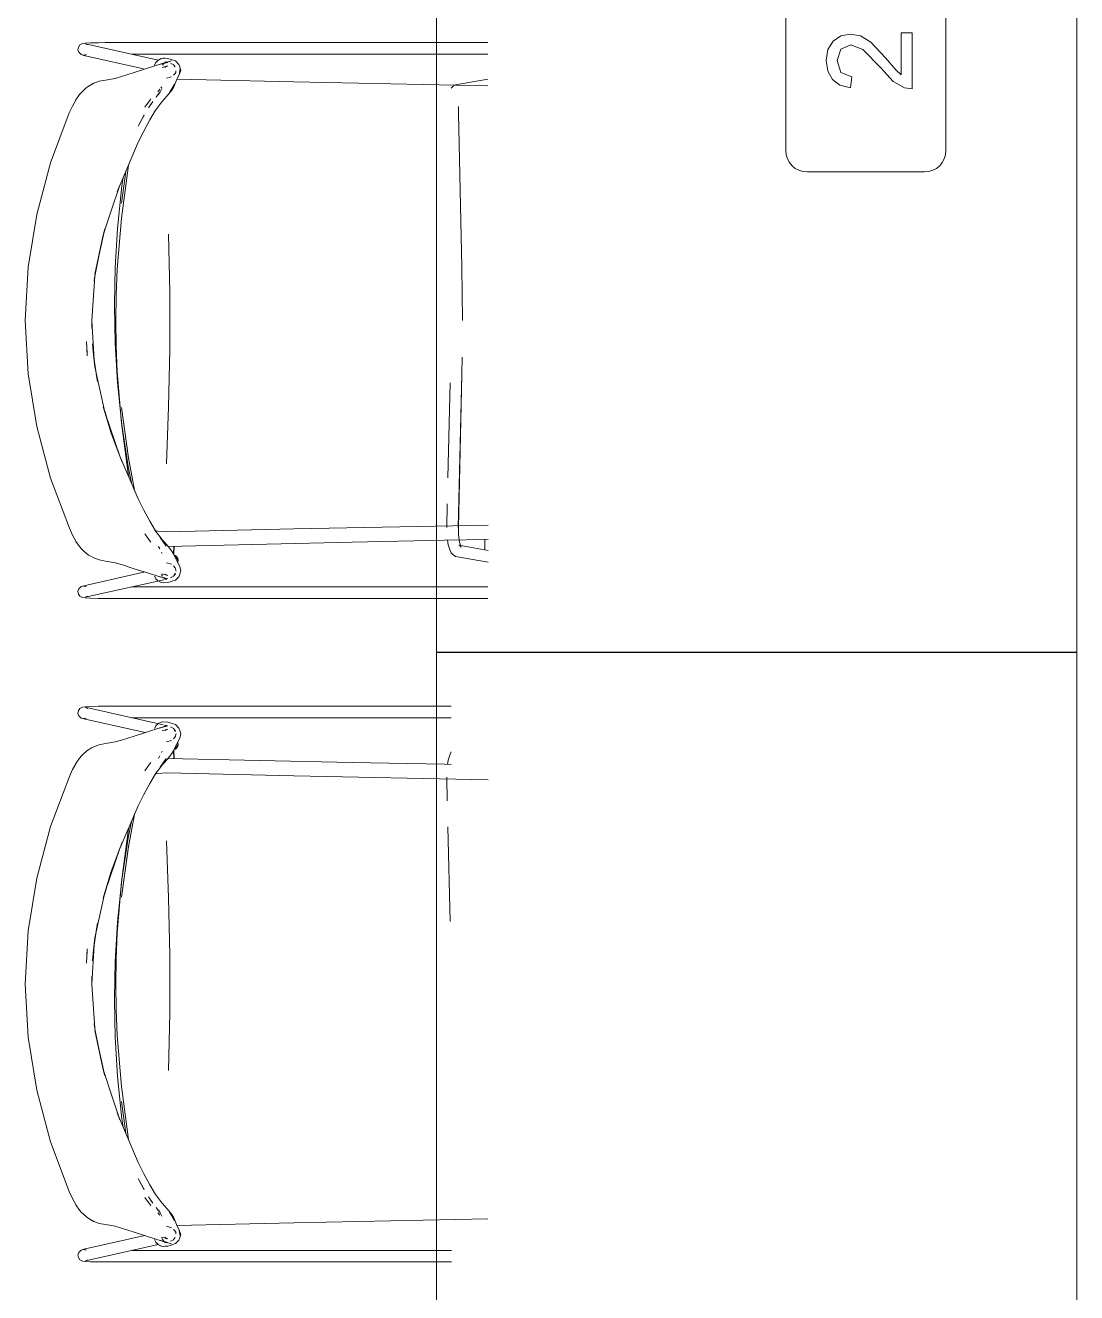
# Model space of a CAD drawing. Header units: millimetres. Extents: x 155927 to 317870, y -36033 to 97293.
# Drawn here: x 202881 to 203866, y 19808 to 20995 of the extents above; entities that cross this region are included whole.
import ezdxf

# ---------------------------------------------------------------- set-up
doc = ezdxf.new("R2010")
doc.units = ezdxf.units.MM
doc.header["$MEASUREMENT"] = 0
doc.layers.add('G-IMPT', color=8, linetype='CONTINUOUS', lineweight=9)
doc.layers.add('I-FURN', color=8, linetype='CONTINUOUS', lineweight=9)

msp = doc.modelspace()

# ---------------------------------------------------------------- linework, layer by layer
at = {"layer": 'G-IMPT'}
for p, q in [((202931, 20974.6), (202930.6, 20972)), ((202931.4, 20969.8), (202930.6, 20972)), ((202932.5, 20976.8), (202931, 20974.6)), ((202934.8, 20978), (202932.5, 20976.8)), ((202934.8, 20978), (202937.3, 20978.3)), ((202937.3, 20978.3), (202942.5, 20978.6)), ((202937.6, 20977.7), (203005.7, 20962.4)), ((202937.6, 20977.7), (202939.7, 20976.7)), ((202939.7, 20976.7), (202939.5, 20976.9)), ((202942.5, 20978.6), (202949.7, 20978.7)), ((202956, 20978.8), (202949.7, 20978.7)), ((203314.6, 20978.8), (202956, 20978.8)), ((202931.4, 20969.8), (202933.2, 20968)), ((202933.5, 20967.7), (202933.2, 20968)), ((202936, 20966.9), (202933.5, 20967.7)), ((202938.3, 20967.6), (202935.7, 20967.1)), ((202938, 20967.5), (202935.7, 20967.1)), ((202992.2, 20954.2), (202936, 20966.9)), ((202981, 20967.9), (203314.6, 20967.9)), ((203002.4, 20957.9), (203003.5, 20960.1)), ((203003.5, 20960.1), (203003.6, 20960.3)), ((203005.7, 20962.4), (203003.6, 20960.3)), ((203003.9, 20960.6), (203005.7, 20962.4)), ((203003.9, 20960.6), (203005.5, 20962.2)), ((203012.6, 20960.2), (203004.4, 20957.6)), ((203008.9, 20963.9), (203005.5, 20962.2)), ((203005.5, 20962.2), (203008.6, 20963.8)), ((203005.5, 20962.2), (203005.7, 20962.4)), ((203008.9, 20963.9), (203005.7, 20962.4)), ((203014.9, 20960.3), (203006.8, 20958.2)), ((203006.8, 20958.2), (203008.1, 20958.6)), ((203014.9, 20960.3), (203008.1, 20958.6)), ((203008.9, 20963.9), (203008.6, 20963.8)), ((203008.9, 20963.9), (203010.6, 20964.2)), ((203011.5, 20959.6), (203009.8, 20957.8)), ((203018.2, 20961.8), (203010.4, 20959.4)), ((203013.5, 20960.9), (203010.4, 20959.4)), ((203011.9, 20964.1), (203010.6, 20964.2)), ((203013.5, 20960.9), (203011.5, 20959.6)), ((203014.7, 20964), (203011.9, 20964.1)), ((203012, 20960.9), (203013.9, 20960.5)), ((203018.2, 20961.8), (203012.6, 20960.2)), ((203017.9, 20963), (203014.7, 20964)), ((203019.1, 20958.5), (203017.5, 20959.3)), ((203017.9, 20963), (203022.1, 20961.6)), ((203017.9, 20959), (203019.1, 20958.5)), ((203025.2, 20958.4), (203022.1, 20961.6)), ((202965.6, 20945.3), (202971.3, 20947)), ((202971.3, 20947), (202983.2, 20950.8)), ((202983.2, 20950.8), (203004.4, 20957.6)), ((203002.4, 20957.9), (203002.4, 20957.8)), ((203014.8, 20957.1), (203009.4, 20955.6)), ((203013.6, 20956.9), (203012.1, 20955.5)), ((203012.1, 20955.5), (203013, 20956.5)), ((203014.8, 20957.1), (203012.4, 20955.9)), ((203013.6, 20956.9), (203012.4, 20955.9)), ((203018.3, 20946.7), (203013.5, 20945.4)), ((203021.7, 20956), (203019.7, 20958.3)), ((203021.8, 20950), (203020.3, 20948.3)), ((203021.8, 20950), (203022.3, 20950.9)), ((203022.5, 20952.5), (203022.3, 20950.9)), ((203025.9, 20949.6), (203022.9, 20943.6)), ((203025.7, 20957), (203025.2, 20958.4)), ((203026.4, 20954.2), (203025.6, 20949.1)), ((203026.9, 20952.8), (203025.6, 20949.1)), ((203026.9, 20952.8), (203025.7, 20957)), ((203026.4, 20954.2), (203025.9, 20949.6)), ((202938.2, 20936.3), (202936.3, 20934.5)), ((202940.2, 20937.8), (202938.2, 20936.3)), ((202940.2, 20937.8), (202945.4, 20940.8)), ((202944.4, 20940.2), (202940.2, 20937.8)), ((202940.2, 20937.8), (202940.6, 20938)), ((202940.6, 20938), (202943.2, 20939.6)), ((202943.2, 20939.6), (202945.4, 20940.8)), ((202944.4, 20940.2), (202945.4, 20940.8)), ((202950.4, 20942.6), (202945.4, 20940.8)), ((202956.4, 20943.7), (202950.4, 20942.6)), ((202965.6, 20945.3), (202956.4, 20943.7)), ((203007.5, 20935.1), (203005.4, 20932.6)), ((203009.3, 20935.9), (203007.3, 20932.1)), ((203007.6, 20932.7), (203009.3, 20935.9)), ((203008.4, 20936.3), (203009.1, 20937.5)), ((203016.4, 20932), (203021.2, 20940.3)), ((203018.7, 20935.6), (203016.4, 20932)), ((203020.4, 20937.5), (203018.5, 20934.4)), ((203018.7, 20935.6), (203021.2, 20940.3)), ((203020.4, 20937.5), (203022.9, 20943.6)), ((203023.4, 20944.5), (203132.8, 20942.1)), ((203132.8, 20942.1), (203314.6, 20938.4)), ((203280.2, 20936), (203282.3, 20938)), ((203282.3, 20938), (203284.4, 20939.4)), ((203314.6, 20944.7), (203284.4, 20939.4)), ((202928.6, 20925), (202925.5, 20919.3)), ((202928.6, 20925), (202928.8, 20925.3)), ((202932.2, 20930.1), (202928.8, 20925.3)), ((202932.2, 20930.1), (202933.9, 20932.2)), ((202935.8, 20934.1), (202933.9, 20932.2)), ((202935.8, 20934.1), (202936.3, 20934.5)), ((202993.3, 20918.3), (202998.5, 20925.6)), ((203000.7, 20923.6), (202996.8, 20917.6)), ((203000.7, 20923.6), (202998, 20919.6)), ((202998.9, 20926.1), (202998.5, 20925.6)), ((203006, 20930.9), (203004, 20927.8)), ((203004.3, 20928.4), (203004, 20927.8)), ((203004.3, 20928.4), (203006, 20930.9)), ((203007.6, 20932.7), (203005.9, 20930)), ((203006.3, 20930.5), (203005.9, 20930)), ((203007.6, 20932.7), (203006.3, 20930.5)), ((203007.6, 20932.7), (203007.3, 20932.1)), ((203008.2, 20922), (203011.3, 20925.7)), ((203014.2, 20928.9), (203011.3, 20925.7)), ((203018.5, 20934.4), (203014.2, 20928.9)), ((202905, 20866.1), (202922.5, 20912.9)), ((202922.5, 20912.9), (202925.5, 20919.3)), ((202996.8, 20917.6), (202998, 20919.6)), ((203003.3, 20915.4), (202997.9, 20906.4)), ((203008.2, 20922), (203002.8, 20914.7)), ((203003.3, 20915.4), (203002.8, 20914.7)), ((203287.1, 20912.6), (203287.2, 20919)), ((203287.1, 20912.6), (203290.3, 20768.4)), ((202992.7, 20910.8), (202987.2, 20900.4)), ((202987.2, 20900.4), (202992.2, 20909.9)), ((202992.7, 20910.8), (202992.2, 20909.9)), ((202992.5, 20896), (202997.9, 20906.4)), ((202987.2, 20885.4), (202992.5, 20896)), ((202987.2, 20885.4), (202967.3, 20839)), ((202905, 20866.1), (202892, 20817.7)), ((202977.6, 20861.6), (202978.1, 20864.2)), ((202971.3, 20814.3), (202977.6, 20861.6)), ((202975.5, 20858), (202971.4, 20828.4)), ((202975.5, 20858), (202971.4, 20828.4)), ((202973, 20852.2), (202971.8, 20844.6)), ((202961.4, 20820.4), (202969.9, 20845.4)), ((202969.9, 20845.4), (202967.3, 20839)), ((202967.7, 20804.8), (202971.8, 20844.6)), ((202892, 20817.7), (202883.9, 20768.3)), ((202961.4, 20820.4), (202956.2, 20804.2)), ((202955.8, 20804.3), (202946.5, 20761.8)), ((202955.8, 20804.3), (202953.9, 20797.2)), ((202953.9, 20797.2), (202956.2, 20804.2)), ((202967.7, 20804.8), (202965.6, 20767.7)), ((202971.3, 20814.3), (202967.4, 20766.5)), ((202953.9, 20797.2), (202946.5, 20761.8)), ((202946.9, 20761.7), (202953.9, 20797.2)), ((203015.6, 20799.3), (203016.6, 20745.4)), ((202881.3, 20718.4), (202883.9, 20768.3)), ((202945.8, 20755.3), (202946.9, 20761.7)), ((202945.8, 20755.3), (202946.2, 20758.8)), ((202946, 20755.3), (202946.4, 20760.7)), ((202965.3, 20751.5), (202965.6, 20767.7)), ((202967.4, 20766.5), (202966.5, 20742.5)), ((203290.3, 20768.4), (203290.7, 20743.5)), ((202946, 20755.3), (202943.6, 20718.4)), ((202965.3, 20751.5), (202964.9, 20732.6)), ((203016.6, 20691.4), (203016.6, 20745.4)), ((202966.1, 20718.4), (202966.5, 20742.5)), ((203290.7, 20743.5), (203290.9, 20718.4)), ((202965.3, 20713.8), (202964.9, 20732.6)), ((202881.3, 20718.4), (202883.9, 20668.5)), ((202943.5, 20718.4), (202945.8, 20681.4)), ((202943.5, 20718.4), (202943.7, 20710.9)), ((202943.6, 20718.4), (202943.7, 20710.9)), ((202965.6, 20697.5), (202965.3, 20713.8)), ((202966.5, 20694.3), (202966.1, 20718.4)), ((202939.3, 20685.3), (202938.6, 20698.9)), ((202967.7, 20660.4), (202965.6, 20697.5)), ((202938.8, 20695.5), (202939.3, 20685.3)), ((202946.5, 20675), (202944.2, 20696.6)), ((202944.2, 20696.6), (202945.3, 20686.3)), ((202945.8, 20681.4), (202945.3, 20686.3)), ((202946.5, 20675), (202945.3, 20686.3)), ((202946.9, 20675.3), (202945.3, 20686.3)), ((202967.4, 20670.3), (202966.5, 20694.3)), ((203016.6, 20691.4), (203015.6, 20637.4)), ((202946.5, 20675), (202955.8, 20632.5)), ((202949, 20661.2), (202946.9, 20675.3)), ((203290.4, 20668.4), (203290.6, 20684.2)), ((202892, 20619.1), (202883.9, 20668.5)), ((202949, 20661.2), (202947.7, 20668.4)), ((202967.4, 20670.3), (202971.3, 20622.4)), ((203286.9, 20524.4), (203290.3, 20668.3)), ((203287.1, 20524.1), (203290.3, 20668.3)), ((202971.8, 20620.6), (202967.7, 20660.4)), ((203277.2, 20571), (203279.3, 20659.9)), ((202955.8, 20632.5), (202954.4, 20637.7)), ((202954.4, 20637.7), (202956, 20632.5)), ((202969.9, 20591.3), (202955.8, 20632.5)), ((202955.8, 20632.5), (202961.9, 20612.8)), ((202961.9, 20612.8), (202956, 20632.5)), ((202977.9, 20589.7), (202971.4, 20636.8)), ((202971.4, 20636.8), (202977.9, 20589.6)), ((203013.5, 20584.2), (203015.6, 20637.4)), ((202892, 20619.1), (202905, 20570.7)), ((202971.3, 20622.4), (202977.6, 20575.1)), ((202977.7, 20581.5), (202971.8, 20620.6)), ((202969.9, 20591.3), (202961.9, 20612.8)), ((202970, 20591.3), (202961.9, 20612.8)), ((202972.1, 20585.6), (202969.9, 20591.3)), ((202969.9, 20591.3), (202987.1, 20551.3)), ((202972.1, 20585.6), (202970, 20591.3)), ((202977.7, 20581.5), (202980.7, 20566.4)), ((202977.9, 20589.7), (202983.6, 20559.4)), ((202983.6, 20559.4), (202977.9, 20589.6)), ((202905, 20570.7), (202922.6, 20523.8)), ((202977.6, 20575.1), (202978.2, 20572)), ((202983.1, 20560.7), (202987.1, 20551.3)), ((202983.1, 20560.7), (202987.2, 20551.4)), ((202992.5, 20540.8), (202987.2, 20551.4)), ((203276.2, 20524.5), (203276.7, 20546.6)), ((202992.5, 20540.8), (202997.9, 20530.3)), ((202922.6, 20523.8), (202925.5, 20517.4)), ((202997.9, 20530.3), (203003.3, 20521.4)), ((203002.7, 20521.6), (203005.6, 20520.9)), ((203008.2, 20514.8), (203002.8, 20522.1)), ((203002.8, 20522.1), (203003.3, 20521.4)), ((203005.6, 20520.9), (203014, 20520.5)), ((203014, 20520.5), (203132.8, 20523.2)), ((203314.9, 20526.8), (203132.8, 20523.2)), ((203287.1, 20524.1), (203287.2, 20517.7)), ((202925.5, 20517.4), (202928.6, 20511.8)), ((202928.8, 20511.5), (202928.6, 20511.8)), ((202928.8, 20511.5), (202932.2, 20506.6)), ((202998.5, 20511.2), (202993.3, 20518.5)), ((202998.9, 20510.7), (202998.5, 20511.2)), ((203013.3, 20507), (203007.7, 20515.2)), ((203011.3, 20511), (203007.7, 20515.2)), ((203013.3, 20507), (203008.2, 20514.8)), ((203011.3, 20511), (203014.2, 20507.8)), ((203018.5, 20502.4), (203014.2, 20507.8)), ((203014.5, 20506.8), (203187.5, 20510.6)), ((203274, 20512.5), (203187.5, 20510.6)), ((203314.9, 20513.4), (203274, 20512.5)), ((203276.9, 20512.6), (203277.4, 20508.4)), ((203277.4, 20508.4), (203279.3, 20502.9)), ((203287.2, 20517.7), (203288.1, 20510.8)), ((203287.6, 20507.8), (203289.5, 20506.9)), ((203287.6, 20507.8), (203314.9, 20503)), ((203288.1, 20510.8), (203289.6, 20506.2)), ((203289.5, 20506.9), (203288.2, 20508.1)), ((203289.6, 20506.2), (203288.2, 20508.1)), ((203312, 20503.5), (203312, 20513.6)), ((202932.2, 20506.6), (202933.9, 20504.6)), ((202935.8, 20502.7), (202933.9, 20504.6)), ((202938.2, 20500.5), (202935.8, 20502.7)), ((202940.2, 20499), (202938.2, 20500.5)), ((202940.2, 20499), (202940.6, 20498.7)), ((202940.6, 20498.7), (202943.2, 20497.2)), ((202945.4, 20496), (202943.2, 20497.2)), ((202945.4, 20496), (202950.4, 20494.2)), ((203005.9, 20506.8), (203006.3, 20506.2)), ((203007.3, 20504.6), (203006.3, 20506.2)), ((203009, 20501.4), (203009.6, 20500)), ((203020.4, 20499.3), (203018.5, 20502.4)), ((203020.2, 20499.7), (203020.6, 20507)), ((203020.2, 20499.7), (203020.5, 20505.9)), ((203020.4, 20499.3), (203022.6, 20494.5)), ((203020.9, 20507), (203020.6, 20498.9)), ((203026, 20488), (203021.6, 20496.5)), ((203022.6, 20494.5), (203021.6, 20496.5)), ((203279.3, 20502.9), (203280.2, 20500.7)), ((203282.3, 20498.8), (203280.2, 20500.7)), ((203284.3, 20497.3), (203282.3, 20498.8)), ((203284.3, 20497.3), (203314.9, 20492)), ((202956.4, 20493.1), (202950.4, 20494.2)), ((202956.4, 20493.1), (202965.6, 20491.5)), ((202965.6, 20491.5), (202971.3, 20489.8)), ((202983.2, 20485.9), (202971.3, 20489.8)), ((202995.7, 20482), (202983.2, 20485.9)), ((203018.2, 20490.1), (203013.5, 20491.4)), ((203021.8, 20486.8), (203020.2, 20488.6)), ((203021.8, 20486.8), (203022.1, 20486.2)), ((203022.1, 20486.2), (203022.5, 20484.3)), ((203022.6, 20483.7), (203022.5, 20484.3)), ((203025.7, 20479.7), (203026.9, 20484)), ((203026, 20488), (203026.9, 20484)), ((202936, 20469.9), (202993.5, 20482.8)), ((203011, 20475.6), (202937.5, 20459.1)), ((203007.5, 20478.2), (202995.7, 20482)), ((203002.4, 20478.9), (203002.4, 20479)), ((203003.5, 20476.6), (203002.4, 20479)), ((203002.4, 20479), (203003.6, 20476.4)), ((203002.4, 20478.9), (203003.6, 20476.4)), ((203003.5, 20476.6), (203003.6, 20476.4)), ((203005.5, 20474.5), (203003.6, 20476.4)), ((203005.5, 20474.5), (203005.7, 20474.4)), ((203008.6, 20472.9), (203005.7, 20474.4)), ((203012.6, 20476.6), (203006.8, 20478.5)), ((203014.9, 20476.4), (203006.8, 20478.5)), ((203007.5, 20478.2), (203014.9, 20476.4)), ((203008.9, 20472.9), (203008.6, 20472.9)), ((203008.9, 20472.9), (203010.6, 20472.6)), ((203009, 20480.4), (203009.8, 20479)), ((203014.9, 20479.6), (203009.4, 20481.2)), ((203010.4, 20477.4), (203012.6, 20476.6)), ((203010.4, 20477.4), (203013.5, 20475.8)), ((203014.7, 20472.8), (203010.6, 20472.6)), ((203011.5, 20477.2), (203011, 20477.6)), ((203011.5, 20477.2), (203013.5, 20475.8)), ((203013.9, 20476.3), (203012, 20475.8)), ((203012.5, 20480.9), (203013.6, 20479.9)), ((203012.5, 20480.9), (203013.1, 20480.2)), ((203014.9, 20479.6), (203012.8, 20480.6)), ((203013.6, 20479.9), (203012.8, 20480.6)), ((203014.7, 20472.8), (203017.9, 20473.8)), ((203017.5, 20477.4), (203019.1, 20478.2)), ((203017.9, 20477.8), (203019.1, 20478.2)), ((203022.1, 20475.2), (203017.9, 20473.8)), ((203021.9, 20481.2), (203019.7, 20478.5)), ((203020.9, 20480.1), (203022.1, 20481.8)), ((203020.9, 20480.1), (203021.3, 20480.7)), ((203022.1, 20481.8), (203021.3, 20480.7)), ((203022.1, 20475.2), (203025.2, 20478.4)), ((203025.2, 20478.4), (203025.7, 20479.7)), ((202930.6, 20464.8), (202931.4, 20466.9)), ((202930.6, 20464.8), (202931, 20462.1)), ((202932.5, 20460), (202931, 20462.1)), ((202931.7, 20467.3), (202931.4, 20466.9)), ((202931.7, 20467.3), (202933.5, 20469.1)), ((202934.8, 20458.8), (202932.5, 20460)), ((202933.5, 20469.1), (202933.2, 20468.8)), ((202936, 20469.9), (202933.5, 20469.1)), ((202938.3, 20469.2), (202935.7, 20469.6)), ((202938, 20469.3), (202935.7, 20469.6)), ((202937.5, 20459.1), (202939.7, 20460.1)), ((202939.5, 20459.9), (202939.7, 20460.1)), ((203314.6, 20468.9), (202981, 20468.9)), ((202937.3, 20458.5), (202934.8, 20458.8)), ((202942.5, 20458.2), (202937.3, 20458.5)), ((202949.7, 20458), (202942.5, 20458.2)), ((202949.7, 20458), (202956, 20458)), ((203314.6, 20458), (202956, 20458)), ((202932.5, 20355), (202931, 20352.9)), ((202934.8, 20356.2), (202932.5, 20355)), ((202937.3, 20356.6), (202934.8, 20356.2)), ((202942.5, 20356.9), (202937.3, 20356.6)), ((203010.5, 20339.6), (202937.5, 20356)), ((202937.5, 20356), (202939.7, 20355)), ((202939.5, 20355.2), (202939.7, 20355)), ((202949.7, 20357), (202942.5, 20356.9)), ((202949.7, 20357), (202956, 20357.1)), ((203280.3, 20357.1), (202956, 20357.1)), ((202930.6, 20350.2), (202931, 20352.9)), ((202930.6, 20350.2), (202931.4, 20348.1)), ((202931.7, 20347.8), (202931.4, 20348.1)), ((202931.7, 20347.8), (202933.5, 20345.9)), ((202933.5, 20345.9), (202933.2, 20346.2)), ((202936, 20345.1), (202933.5, 20345.9)), ((202938.3, 20345.9), (202935.7, 20345.4)), ((202938, 20345.7), (202935.7, 20345.4)), ((202936, 20345.1), (202993.5, 20332.3)), ((203280.3, 20346.2), (202981, 20346.2)), ((203008.6, 20342.1), (203005.7, 20340.7)), ((203008.9, 20342.2), (203008.6, 20342.1)), ((203008.9, 20342.2), (203010.6, 20342.5)), ((203014.7, 20342.2), (203010.6, 20342.5)), ((203014.7, 20342.2), (203017.9, 20341.3)), ((203022.1, 20339.9), (203017.9, 20341.3)), ((202995.7, 20333), (202983.2, 20329.1)), ((203007.5, 20336.8), (202995.7, 20333)), ((203002.4, 20336.2), (203003.6, 20338.6)), ((203002.4, 20336.1), (203003.6, 20338.6)), ((203003.5, 20338.4), (203002.4, 20336.1)), ((203002.4, 20336.2), (203002.4, 20336.1)), ((203003.5, 20338.4), (203003.6, 20338.6)), ((203005.5, 20340.5), (203003.6, 20338.6)), ((203005.5, 20340.5), (203005.7, 20340.7)), ((203014.9, 20338.6), (203006.8, 20336.6)), ((203012.6, 20338.4), (203006.8, 20336.6)), ((203007.5, 20336.8), (203014.9, 20338.6)), ((203014.9, 20335.4), (203009.4, 20333.9)), ((203010.4, 20337.7), (203013.5, 20339.2)), ((203010.4, 20337.7), (203012.6, 20338.4)), ((203011.5, 20337.9), (203013.5, 20339.2)), ((203013.9, 20338.8), (203012, 20339.2)), ((203012.5, 20334.2), (203013.6, 20335.2)), ((203012.5, 20334.2), (203013.1, 20334.9)), ((203014.9, 20335.4), (203012.8, 20334.5)), ((203013.6, 20335.2), (203012.8, 20334.5)), ((203017.5, 20337.6), (203019.1, 20336.8)), ((203017.9, 20337.3), (203019.1, 20336.8)), ((203021.9, 20333.9), (203019.7, 20336.5)), ((203020.9, 20334.9), (203022.1, 20333.3)), ((203020.9, 20334.9), (203021.3, 20334.4)), ((203022.1, 20333.3), (203021.3, 20334.4)), ((203022.1, 20339.9), (203025.2, 20336.6)), ((203022.1, 20328.8), (203022.5, 20330.8)), ((203022.6, 20331.4), (203022.5, 20330.8)), ((203025.2, 20336.6), (203025.7, 20335.3)), ((203025.7, 20335.3), (203026.9, 20331.1)), ((203026, 20327), (203026.9, 20331.1)), ((202940.6, 20316.3), (202943.2, 20317.9)), ((202945.4, 20319.1), (202943.2, 20317.9)), ((202945.4, 20319.1), (202950.4, 20320.9)), ((202956.4, 20322), (202950.4, 20320.9)), ((202956.4, 20322), (202965.6, 20323.6)), ((202965.6, 20323.6), (202971.3, 20325.3)), ((202983.2, 20329.1), (202971.3, 20325.3)), ((203018.2, 20325), (203013.5, 20323.7)), ((203021.8, 20328.2), (203020.2, 20326.4)), ((203020.4, 20315.8), (203022.6, 20320.6)), ((203026, 20327), (203021.6, 20318.6)), ((203022.6, 20320.6), (203021.6, 20318.6)), ((203021.8, 20328.2), (203022.1, 20328.8)), ((202928.8, 20303.5), (202932.2, 20308.4)), ((202932.2, 20308.4), (202933.9, 20310.5)), ((202935.8, 20312.3), (202933.9, 20310.5)), ((202938.2, 20314.6), (202935.8, 20312.3)), ((202940.2, 20316.1), (202938.2, 20314.6)), ((202940.2, 20316.1), (202940.6, 20316.3)), ((203005.9, 20308.3), (203006.3, 20308.8)), ((203007.3, 20310.4), (203006.3, 20308.8)), ((203013.3, 20308.1), (203007.7, 20299.8)), ((203013.3, 20308.1), (203008.2, 20300.3)), ((203009, 20313.6), (203009.6, 20315)), ((203011.3, 20304), (203014.2, 20307.2)), ((203018.5, 20312.7), (203014.2, 20307.2)), ((203014.5, 20308.2), (203187.5, 20304.4)), ((203020.4, 20315.8), (203018.5, 20312.7)), ((203020.2, 20315.4), (203020.5, 20308.1)), ((203020.2, 20315.4), (203020.6, 20308.1)), ((203020.9, 20308.1), (203020.6, 20316.1)), ((203276.9, 20302.5), (203277.4, 20306.6)), ((203277.4, 20306.6), (203279.3, 20312.2)), ((203279.3, 20312.2), (203280.2, 20314.3)), ((202922.6, 20291.3), (202925.5, 20297.6)), ((202925.5, 20297.6), (202928.6, 20303.2)), ((202928.8, 20303.5), (202928.6, 20303.2)), ((202998.5, 20303.9), (202993.3, 20296.6)), ((202997.9, 20284.7), (203003.3, 20293.7)), ((202998.9, 20304.4), (202998.5, 20303.9)), ((203002.7, 20293.5), (203005.6, 20294.1)), ((203008.2, 20300.3), (203002.8, 20293)), ((203002.8, 20293), (203003.3, 20293.7)), ((203005.6, 20294.1), (203014, 20294.6)), ((203011.3, 20304), (203007.7, 20299.8)), ((203014, 20294.6), (203132.8, 20291.9)), ((203274, 20302.6), (203187.5, 20304.4)), ((203280.3, 20302.4), (203274, 20302.6)), ((202905, 20244.4), (202922.6, 20291.3)), ((202992.5, 20274.3), (202997.9, 20284.7)), ((203314.9, 20288.2), (203132.8, 20291.9)), ((203276.2, 20290.6), (203276.7, 20268.4)), ((202992.5, 20274.3), (202987.2, 20263.7)), ((202969.9, 20223.7), (202987.1, 20263.7)), ((202983.1, 20254.3), (202987.1, 20263.7)), ((202983.1, 20254.3), (202987.2, 20263.7)), ((202977.7, 20233.6), (202980.7, 20248.7)), ((202977.9, 20225.4), (202983.6, 20255.6)), ((202983.6, 20255.6), (202977.9, 20225.5)), ((202892, 20196), (202905, 20244.4)), ((202971.3, 20192.6), (202977.6, 20239.9)), ((202977.6, 20239.9), (202978.2, 20243.1)), ((203277.2, 20244.1), (203279.3, 20155.2)), ((202969.9, 20223.7), (202955.8, 20182.6)), ((202969.9, 20223.7), (202961.9, 20202.2)), ((202970, 20223.7), (202961.9, 20202.2)), ((202972.1, 20229.5), (202969.9, 20223.7)), ((202972.1, 20229.5), (202970, 20223.7)), ((202971.4, 20178.2), (202977.9, 20225.5)), ((202977.9, 20225.4), (202971.4, 20178.2)), ((202977.7, 20233.6), (202971.8, 20194.4)), ((203013.5, 20230.8), (203015.6, 20177.6)), ((202955.8, 20182.6), (202961.9, 20202.2)), ((202961.9, 20202.2), (202956, 20182.5)), ((202892, 20196), (202883.9, 20146.6)), ((202967.4, 20144.8), (202971.3, 20192.6)), ((202971.8, 20194.4), (202967.7, 20154.7)), ((202946.5, 20140.1), (202955.8, 20182.6)), ((202955.8, 20182.6), (202954.4, 20177.3)), ((202954.4, 20177.3), (202956, 20182.5)), ((203016.6, 20123.7), (203015.6, 20177.6)), ((202949, 20153.8), (202946.9, 20139.7)), ((202949, 20153.8), (202947.7, 20146.7)), ((202967.7, 20154.7), (202965.6, 20117.6)), ((202881.3, 20096.7), (202883.9, 20146.6)), ((202946.5, 20140.1), (202944.2, 20118.4)), ((202946.5, 20140.1), (202945.3, 20128.7)), ((202946.9, 20139.7), (202945.3, 20128.7)), ((202967.4, 20144.8), (202966.5, 20120.8)), ((202939.3, 20129.8), (202938.6, 20116.2)), ((202938.8, 20120.1), (202939.3, 20129.8)), ((202943.5, 20096.7), (202945.8, 20133.6)), ((202944.2, 20118.4), (202945.3, 20128.7)), ((202945.8, 20133.6), (202945.3, 20128.7)), ((202965.6, 20117.6), (202965.3, 20101.3)), ((202966.5, 20120.8), (202966.1, 20096.7)), ((203016.6, 20123.7), (203016.6, 20069.6)), ((202943.5, 20096.7), (202943.7, 20104.1)), ((202943.6, 20096.7), (202943.7, 20104.1)), ((202881.3, 20096.7), (202883.9, 20046.8)), ((202946, 20059.7), (202943.6, 20096.7)), ((202965.3, 20101.3), (202964.9, 20082.4)), ((202966.1, 20096.7), (202966.5, 20072.6)), ((202965.3, 20063.6), (202964.9, 20082.4)), ((202967.4, 20048.5), (202966.5, 20072.6)), ((203015.6, 20015.7), (203016.6, 20069.6)), ((202945.8, 20059.7), (202946.9, 20053.3)), ((202945.8, 20059.7), (202946.2, 20056.2)), ((202946, 20059.7), (202946.3, 20055.6)), ((202965.3, 20063.6), (202965.6, 20047.3)), ((202892, 19997.4), (202883.9, 20046.8)), ((202955.8, 20010.8), (202946.5, 20053.3)), ((202953.9, 20017.8), (202946.5, 20053.3)), ((202946.9, 20053.3), (202953.9, 20017.8)), ((202967.7, 20010.2), (202965.6, 20047.3)), ((202971.3, 20000.7), (202967.4, 20048.5)), ((202955.8, 20010.8), (202953.9, 20017.8)), ((202953.9, 20017.8), (202956.2, 20010.9)), ((202961.4, 19994.7), (202956.2, 20010.9)), ((202967.7, 20010.2), (202971.8, 19970.5)), ((202905, 19948.9), (202892, 19997.4)), ((202971.3, 20000.7), (202977.6, 19953.4)), ((202961.4, 19994.7), (202969.9, 19969.6)), ((202975.5, 19957), (202971.4, 19986.7)), ((202975.5, 19957), (202971.4, 19986.7)), ((202969.9, 19969.6), (202967.3, 19976)), ((202987.2, 19929.6), (202967.3, 19976)), ((202973, 19962.9), (202971.8, 19970.5)), ((202977.6, 19953.4), (202978.1, 19950.8)), ((202905, 19948.9), (202922.5, 19902.2)), ((202987.2, 19929.6), (202992.5, 19919)), ((202992.7, 19904.2), (202987.2, 19914.6)), ((202987.2, 19914.6), (202992.2, 19905.2)), ((202992.5, 19919), (202997.9, 19908.6)), ((202922.5, 19902.2), (202925.5, 19895.7)), ((202992.7, 19904.2), (202992.2, 19905.2)), ((203003.3, 19899.6), (202997.9, 19908.6)), ((202928.6, 19890.1), (202925.5, 19895.7)), ((202928.6, 19890.1), (202928.8, 19889.8)), ((202993.3, 19896.8), (202998.5, 19889.5)), ((203000.7, 19891.5), (202996.8, 19897.4)), ((202996.8, 19897.4), (202998, 19895.4)), ((203000.7, 19891.5), (202998, 19895.4)), ((203008.2, 19893.1), (203002.8, 19900.4)), ((203003.3, 19899.6), (203002.8, 19900.4)), ((203008.2, 19893.1), (203011.3, 19889.3)), ((202932.2, 19884.9), (202928.8, 19889.8)), ((202932.2, 19884.9), (202933.9, 19882.8)), ((202935.8, 19881), (202933.9, 19882.8)), ((202935.8, 19881), (202936.3, 19880.5)), ((202938.2, 19878.8), (202936.3, 19880.5)), ((202940.2, 19877.3), (202938.2, 19878.8)), ((202998.9, 19889), (202998.5, 19889.5)), ((203004.3, 19886.7), (203004, 19887.2)), ((203006, 19884.2), (203004, 19887.2)), ((203004.3, 19886.7), (203006, 19884.2)), ((203007.5, 19880), (203005.4, 19882.4)), ((203007.6, 19882.3), (203005.9, 19885.1)), ((203006.3, 19884.5), (203005.9, 19885.1)), ((203007.6, 19882.3), (203006.3, 19884.5)), ((203007.6, 19882.3), (203007.3, 19882.9)), ((203009.3, 19879.1), (203007.3, 19882.9)), ((203007.6, 19882.3), (203009.3, 19879.1)), ((203014.2, 19886.1), (203011.3, 19889.3)), ((203018.5, 19880.7), (203014.2, 19886.1)), ((203018.7, 19879.4), (203016.4, 19883.1)), ((203016.4, 19883.1), (203021.2, 19874.8)), ((203020.4, 19877.6), (203018.5, 19880.7)), ((203018.7, 19879.4), (203021.2, 19874.8)), ((202944.4, 19874.8), (202940.2, 19877.3)), ((202940.2, 19877.3), (202940.6, 19877)), ((202940.2, 19877.3), (202945.4, 19874.3)), ((202940.6, 19877), (202943.2, 19875.5)), ((202943.2, 19875.5), (202945.4, 19874.3)), ((202944.4, 19874.8), (202945.4, 19874.3)), ((202950.4, 19872.5), (202945.4, 19874.3)), ((202956.4, 19871.4), (202950.4, 19872.5)), ((202965.6, 19869.8), (202956.4, 19871.4)), ((202965.6, 19869.8), (202971.3, 19868.1)), ((202971.3, 19868.1), (202983.2, 19864.2)), ((203018.3, 19868.3), (203013.5, 19869.7)), ((203021.8, 19865.1), (203020.3, 19866.7)), ((203020.4, 19877.6), (203022.9, 19871.5)), ((203025.9, 19865.5), (203022.9, 19871.5)), ((203023.4, 19870.5), (203132.8, 19873)), ((203132.8, 19873), (203314.6, 19876.7)), ((202993.3, 19861.1), (202936, 19848.2)), ((202983.2, 19864.2), (203004.4, 19857.5)), ((203002.4, 19857.2), (203002.4, 19857.3)), ((203002.4, 19857.2), (203003.5, 19854.9)), ((203003.5, 19854.9), (203003.6, 19854.7)), ((203005.7, 19852.6), (203003.6, 19854.7)), ((203003.9, 19854.5), (203005.5, 19852.8)), ((203003.9, 19854.5), (203005.7, 19852.6)), ((203012.6, 19854.9), (203004.4, 19857.5)), ((203014.9, 19854.7), (203006.8, 19856.8)), ((203006.8, 19856.8), (203008.1, 19856.5)), ((203014.9, 19854.7), (203008.1, 19856.5)), ((203008.8, 19859.1), (203009.8, 19857.3)), ((203014.8, 19857.9), (203009.4, 19859.5)), ((203011.5, 19855.4), (203009.8, 19857.3)), ((203013.5, 19854.1), (203010.4, 19855.6)), ((203018.2, 19853.3), (203010.4, 19855.6)), ((203013.5, 19854.1), (203011.5, 19855.4)), ((203012, 19854.1), (203013.9, 19854.5)), ((203013.6, 19858.1), (203012.1, 19859.6)), ((203012.1, 19859.6), (203013, 19858.5)), ((203013.6, 19858.1), (203012.4, 19859.1)), ((203014.8, 19857.9), (203012.4, 19859.1)), ((203018.2, 19853.3), (203012.6, 19854.9)), ((203019.1, 19856.5), (203017.5, 19855.7)), ((203017.9, 19856), (203019.1, 19856.5)), ((203021.7, 19859.1), (203019.7, 19856.8)), ((203021.8, 19865.1), (203022.3, 19864.1)), ((203025.2, 19856.7), (203022.1, 19853.5)), ((203022.5, 19862.6), (203022.3, 19864.1)), ((203025.7, 19858), (203025.2, 19856.7)), ((203026.9, 19862.2), (203025.6, 19865.9)), ((203026.4, 19860.9), (203025.6, 19865.9)), ((203026.9, 19862.2), (203025.7, 19858)), ((203026.4, 19860.9), (203025.9, 19865.5)), ((202931.4, 19845.2), (202930.6, 19843.1)), ((202931, 19840.4), (202930.6, 19843.1)), ((202931.4, 19845.2), (202933.2, 19847.1)), ((202933.5, 19847.4), (202933.2, 19847.1)), ((202936, 19848.2), (202933.5, 19847.4)), ((202938.3, 19847.5), (202935.7, 19847.9)), ((202938, 19847.6), (202935.7, 19847.9)), ((202937.6, 19837.3), (203005.7, 19852.7)), ((202981, 19847.1), (203280.6, 19847.1)), ((203008.9, 19851.2), (203005.5, 19852.8)), ((203005.5, 19852.8), (203008.6, 19851.2)), ((203005.5, 19852.8), (203005.7, 19852.6)), ((203008.9, 19851.2), (203005.7, 19852.6)), ((203008.9, 19851.2), (203008.6, 19851.2)), ((203008.9, 19851.2), (203010.6, 19850.9)), ((203011.9, 19851), (203010.6, 19850.9)), ((203014.7, 19851.1), (203011.9, 19851)), ((203017.9, 19852.1), (203014.7, 19851.1)), ((203017.9, 19852.1), (203022.1, 19853.5)), ((202932.5, 19838.3), (202931, 19840.4)), ((202934.8, 19837.1), (202932.5, 19838.3)), ((202934.8, 19837.1), (202937.3, 19836.7)), ((202937.3, 19836.7), (202942.5, 19836.5)), ((202937.6, 19837.3), (202939.7, 19838.4)), ((202939.7, 19838.4), (202939.5, 19838.2)), ((202942.5, 19836.5), (202949.7, 19836.3)), ((202956, 19836.3), (202949.7, 19836.3)), ((203280.6, 19836.3), (202956, 19836.3))]:
    msp.add_line(p, q, dxfattribs=at)
at = {"layer": 'I-FURN'}
for p, q in [((203266.5, 21607.7), (203266.5, 20407.6)), ((203866.5, 20407.6), (203866.5, 21607.7)), ((203594, 21137.6), (203594, 20877.6)), ((203744, 20877.6), (203744, 21137.6)), ((203645.5, 20985.2), (203638.3, 20980.2)), ((203654.2, 20986.8), (203645.5, 20985.2)), ((203663.8, 20985.1), (203654.2, 20986.8)), ((203673.6, 20979.1), (203663.8, 20985.1)), ((203702.1, 20988.1), (203702.1, 20948.6)), ((203712.2, 20988.1), (203702.1, 20988.1)), ((203712.2, 20935.4), (203712.2, 20988.1)), ((203633.4, 20972.4), (203631.8, 20962.2)), ((203638.3, 20980.2), (203633.4, 20972.4)), ((203641.9, 20962), (203645.6, 20972.7)), ((203645.6, 20972.7), (203654.8, 20976.8)), ((203654.8, 20976.8), (203666.2, 20972.5)), ((203666.2, 20972.5), (203683, 20955.1)), ((203687.4, 20964.7), (203673.6, 20979.1)), ((203631.8, 20962.2), (203633.3, 20952.1)), ((203645.5, 20950.9), (203641.9, 20962)), ((203697, 20953.2), (203687.4, 20964.7)), ((203633.3, 20952.1), (203637.6, 20944.3)), ((203655.7, 20946.7), (203645.5, 20950.9)), ((203654.4, 20936.6), (203655.7, 20946.7)), ((203683, 20955.1), (203694.6, 20942.5)), ((203702.1, 20948.6), (203697, 20953.2)), ((203637.6, 20944.3), (203644.7, 20939)), ((203644.7, 20939), (203654.4, 20936.6)), ((203694.6, 20942.5), (203705.3, 20936.4)), ((203705.3, 20936.4), (203712.2, 20935.4)), ((203614, 20857.6), (203724, 20857.6)), ((203021.9, 20498.2), (203020.7, 20498.4)), ((203021.9, 20498.2), (203021.6, 20496.7)), ((203021.9, 20498.2), (203021.7, 20496.5)), ((203021.9, 20498.2), (203022.9, 20497.4)), ((203021.9, 20498.2), (203022.6, 20494.4)), ((203021.9, 20498.2), (203024.5, 20493.1)), ((203021.9, 20498.2), (203022.1, 20495.6)), ((203021.9, 20498.2), (203021.9, 20496.1)), ((203022.9, 20497.4), (203023.6, 20496.5)), ((203024.5, 20493.1), (203022.9, 20497.4)), ((203024.1, 20495.4), (203023.6, 20496.5)), ((203024.5, 20493.1), (203023.6, 20496.5)), ((203024.4, 20494.3), (203024.1, 20495.4)), ((203024.5, 20493.1), (203024.1, 20495.4)), ((203023.9, 20491.6), (203024.5, 20493.1)), ((203024.5, 20493.1), (203024.4, 20494.3)), ((203266.5, 20407.6), (203866.5, 20407.6)), ((203266.5, 20407.5), (203266.5, 19207.7)), ((203866.5, 20407.5), (203266.5, 20407.5)), ((203866.5, 19207.7), (203866.5, 20407.5)), ((203021.9, 20316.9), (203021.6, 20318.3)), ((203021.9, 20316.9), (203021.7, 20318.6)), ((203021.9, 20316.9), (203024.5, 20321.9)), ((203021.9, 20316.9), (203022.6, 20320.7)), ((203021.9, 20316.9), (203022.1, 20319.5)), ((203021.9, 20316.9), (203021.9, 20318.9)), ((203021.9, 20316.9), (203022.9, 20317.7)), ((203024.5, 20321.9), (203022.9, 20317.7)), ((203022.9, 20317.7), (203023.6, 20318.6)), ((203024.5, 20321.9), (203023.6, 20318.6)), ((203024.1, 20319.6), (203023.6, 20318.6)), ((203023.9, 20323.5), (203024.5, 20321.9)), ((203024.5, 20321.9), (203024.1, 20319.6)), ((203024.4, 20320.8), (203024.1, 20319.6)), ((203024.5, 20321.9), (203024.4, 20320.8)), ((203021.9, 20316.9), (203020.7, 20316.7))]:
    msp.add_line(p, q, dxfattribs=at)
for centre, start, end in [((203614, 20877.6), 180, 270), ((203724, 20877.6), 270, 0)]:
    msp.add_arc(centre, 20, start, end, dxfattribs=at)

doc.saveas('drawing.dxf')
